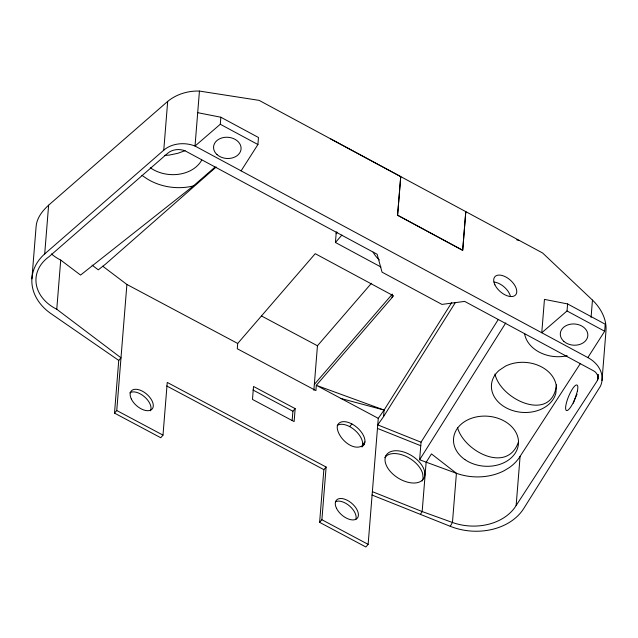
<?xml version="1.0" encoding="UTF-8"?>
<svg xmlns="http://www.w3.org/2000/svg" width="638" height="638" viewBox="0 0 638 638"><rect width="100%" height="100%" fill="white"/><g stroke="black" fill="none" stroke-linecap="round" stroke-linejoin="round"><path stroke-width="0.96" d="M372.377 491.659L422.165 511.556L452.454 522.482A49.262 37.905 4.6 0 0 516.134 505.543L596.961 381.205C599.56 377.473 597.072 372.425 593.268 370.662L464.663 301.399L441.927 304.406L382.042 272.147L377.13 254.251L185.156 150.863C179.517 148.654 172.555 149.172 167.818 153.152L49.094 256.651A43.129 33.184 4.6 0 0 56.766 309.255L120.997 357.806L118.748 360.414L114.505 413.113L160.752 437.74L163.001 435.132L167.244 382.433L326.122 467.032L321.887 519.731L319.622 522.347L365.869 546.981L368.134 544.358L378.27 418.345L384.092 410.059L451.72 302.587M556.495 384.834C551.982 423.393 500.647 399.859 494.952 374.035M591.075 317.445L592.455 300.083L542.619 252.999L259.124 100.373L199.439 91.075C188.122 90.676 176.471 94.169 167.682 101.402L48.624 205.181C42.491 210.747 36.829 217.845 36.119 226.402L31.9 278.838M118.748 360.414L51.2 313.792A55.179 42.459 4.6 0 1 44.7 253.924L48.624 205.181M56.766 309.255L60.722 260.081A43.129 33.184 4.6 0 1 51.407 253.932M114.505 413.113L116.754 410.513L126.898 284.468L102.726 266.198M44.7 253.924L163.767 150.177L167.682 101.402M199.439 91.075L195.021 146.046L587.853 357.575A31.645 24.348 4.6 0 1 600.478 386.142L523.487 508.909A55.179 42.459 4.6 0 1 450.253 526.31L371.938 495.008M163.767 150.177A26.294 20.233 4.6 0 1 195.021 146.046L220.285 124.258L220.852 117.233L197.708 112.671M237.695 343.459L237.272 348.747L315.914 390.592L316.32 385.304L393.574 295.857L315.228 253.685L237.695 343.459L126.898 284.468M241.1 170.864L257.919 144.531L258.486 137.505L220.852 117.233M292.156 420.506L292.906 411.239L295.163 408.631L253.533 386.469L252.481 399.436L294.118 421.582L295.163 408.631M313.872 390.289L317.453 345.772L371.412 283.296M380.91 266.987L335.428 242.488L336.29 231.825M319.622 522.347L323.857 469.648L326.122 467.032M580.269 363.692L520.098 456.353A49.262 37.905 4.6 0 1 509.108 467.718L504.259 470.645A49.262 37.905 4.6 0 1 456.417 473.3L419.629 459.767L421.04 442.198L377.744 424.884L383.558 416.614L384.092 410.059L316.32 385.304L378.27 418.345M516.134 505.543L520.098 456.353M567.03 310.969L567.597 303.943L544.453 299.381L541.766 332.757L567.03 310.969L604.664 331.242L587.853 357.575M597.455 380.32L597.934 374.418M597.806 379.379L598.093 374.482M597.997 378.414L598.157 376.452M604.664 331.242L605.231 324.216L567.597 303.943M602.009 380.495L605.964 331.066C606.977 319.287 600.749 308.034 592.455 300.083M400.76 176.63L397.586 215.213L462.71 250.335L465.788 211.649L462.678 250.295L397.586 215.245L400.696 176.598L330.604 138.893M392.067 297.587L392.354 294.07L314.343 384.419M364.944 441.903L362.679 444.526L361.985 446.999L364.258 444.375L364.944 441.903A16.556 9.211 40.8 0 0 351.921 423.975A16.556 9.211 40.8 0 0 337.199 427.125C337.446 438.107 354.353 453.546 364.258 444.375M518.343 442.222C507.242 474.074 463.914 451.178 457.534 427.588M450.253 526.31L452.454 522.482L456.417 473.3L431.455 453.905L426.128 462.359L422.165 511.556L420.394 514.38M383.558 416.614L455.412 302.452M421.04 442.198L498.214 319.59M419.629 459.767L505.79 322.884M349.656 426.599L351.921 423.975M336.138 233.707L337.438 232.216M335.428 242.488L341.944 235.047M216.21 167.012L105.597 264.076L98.3 269.842L92.079 265.137M60.722 260.081L80.563 275.074L193.37 185.945L214.99 167.116M185.092 150.688L177.707 153.327L169.054 155.122L164.381 155.401M516.732 239.856L519.611 240.566M341.067 398.519L384.092 410.059M377.465 428.417L420.761 445.723M261.548 315.993L317.453 345.772M253.007 390.009L292.906 411.239M166.749 385.974L323.857 469.648M116.754 410.513L163.001 435.132M321.887 519.731L368.134 544.358M220.285 124.258L257.919 144.531M141.963 175.346L145.185 177.579A48.855 37.594 4.6 0 0 193.37 185.945M337.215 425.466A16.556 9.211 40.8 0 1 353.213 428.872A16.556 9.211 40.8 0 1 362.679 444.526M384.682 457.653A22.075 13.079 32.2 0 1 404.955 455.915A22.075 13.079 32.2 0 1 422.691 473.747L423.074 477.655A22.075 13.079 32.2 0 1 422.109 481.02M379.339 259.929A35.856 27.586 4.6 0 1 373.094 252.122M494.027 282.044A13.797 7.648 41.2 0 1 510.48 296.471M567.174 355.749A32.554 25.041 4.6 0 1 524.556 333.459M201.728 160.074A32.554 25.049 4.6 0 1 150.297 167.77M573.379 403.2A13.797 3.286 -68.2 0 1 577.055 394.212M335.516 501.747A13.797 7.68 40.8 0 1 349.656 506.07A13.797 7.68 40.8 0 1 355.844 519.42M129.809 392.864A13.797 7.68 40.8 0 1 144.547 396.836A13.797 7.68 40.8 0 1 150.448 410.808M556.328 386.461L555.897 392.984A32.554 25.041 4.6 0 1 509.961 409.588A32.554 25.041 4.6 0 1 499.171 370.327L505.471 366.148A32.554 25.041 4.6 0 1 556.328 386.461M577.398 391.038L575.508 397.394A13.797 3.381 -67.6 0 1 566.105 410.274L565.667 409.086A13.797 3.381 -67.6 0 1 572.422 389.005A13.797 3.381 -67.6 0 1 577.398 391.038M386.014 455.556L385.041 458.921A22.075 13.079 32.2 0 0 403.814 480.932A22.075 13.079 32.2 0 0 424.852 474.831L424.469 470.924A22.075 13.079 32.2 0 0 406.079 452.828A22.075 13.079 32.2 0 0 386.014 455.556M336.481 508.263A13.797 7.68 40.8 0 0 356.506 518.925A13.797 7.68 40.8 0 0 347.55 500.423A13.797 7.68 40.8 0 0 336.481 508.263M131.348 399.045A13.797 7.68 40.8 0 0 151.373 409.716A13.797 7.68 40.8 0 0 142.426 391.206A13.797 7.68 40.8 0 0 131.348 399.045M494.913 284.835A13.797 7.648 41.2 0 0 514.858 295.585A13.797 7.648 41.2 0 0 505.942 277.044A13.797 7.648 41.2 0 0 494.913 284.835M464.911 459.599A32.554 25.049 4.6 0 0 517.976 446.791A32.554 25.049 4.6 0 0 475.119 417.212A32.554 25.049 4.6 0 0 464.911 459.599M217.04 154.611A13.797 10.615 4.6 0 0 240.398 151.629A13.797 10.615 4.6 0 0 224.512 137.377A13.797 10.615 4.6 0 0 217.04 154.611M563.785 341.322A13.797 10.615 4.6 0 0 587.151 338.339A13.797 10.615 4.6 0 0 571.257 324.088A13.797 10.615 4.6 0 0 563.785 341.322"/></g></svg>
